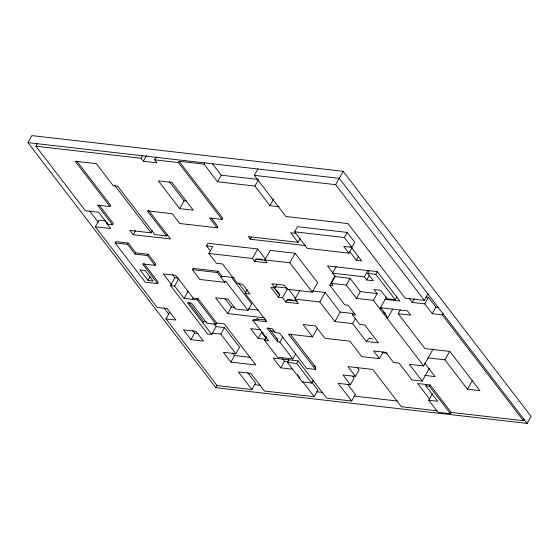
<?xml version="1.0" encoding="UTF-8"?>
<svg xmlns="http://www.w3.org/2000/svg" width="559" height="559" viewBox="0 0 559 559"><rect width="100%" height="100%" fill="white"/><g stroke="black" fill="none" stroke-linecap="round" stroke-linejoin="round"><path stroke-width="0.84" d="M27.95 142.636L31.863 135.606L343.156 171.306L531.05 416.364L527.137 423.394L215.844 387.694L27.95 142.636L339.243 178.335L527.137 423.394M99.236 205.202L113.232 223.46L112.52 224.739L107.768 224.194L98.608 212.252L85.401 210.736L35.937 146.22L37.523 143.363M169.643 312.334L165.981 318.909L175.938 320.055L167.106 308.526L157.142 307.387L95.337 226.772L98.999 220.197L105.791 220.98M112.52 224.739L97.49 205.132L109.941 206.564L110.654 205.279L76.939 161.313M156.234 156.974L154.64 159.832L156.932 162.823L143.349 161.265L141.057 158.274L142.65 155.416M143.349 161.265L146.528 155.549M157.617 283.553L145.165 282.127L115.098 242.913L115.811 241.635L128.263 243.06L135.781 252.864L148.233 254.289L155.751 264.093L155.032 265.378L142.587 263.946L157.617 283.553L158.33 282.274L143.817 263.345M155.032 265.378L147.52 255.575L135.068 254.149L127.55 244.346L128.263 243.06M148.526 210.24L170.558 238.972L133.203 234.689L135.641 230.301M179.125 161.278L222.72 218.129L222.007 219.414L178.412 162.557L179.125 161.278L204.028 164.136L217.556 181.78L254.911 186.063L269.941 205.663L279.095 206.718M135.068 254.149L135.781 252.864M133.203 234.689L129.905 230.385L151.063 232.817L152.286 230.622M147.52 255.575L148.233 254.289M204.028 164.136L204.846 162.669M179.663 208.626L158.379 180.864L171.962 182.423L193.246 210.184L179.663 208.626L184.037 200.765L169.503 181.808M109.941 206.564L75.172 161.216L96.33 163.647L113.246 185.707L117.76 186.224L154.864 234.612L166.547 235.954L167.26 234.675M148.03 280.422L139.974 269.913L145.074 270.5L153.131 281.009L148.03 280.422L150.022 276.852M217.556 181.78L221.217 175.198L212.371 163.661M214.034 323.857L216.144 326.61L211.77 334.464L207.648 333.996L170.53 285.586L174.904 277.725L172.41 274.476M171.243 284.307L163.263 273.896L175.715 275.321L193.141 298.052L197.984 298.611L216.703 323.018L215.991 324.297L197.271 299.89L184.1 298.38L174.653 286.061L178.628 278.913M231.258 277.166L251.732 303.865L248.07 310.441L225.522 281.037L224.809 282.316L199.905 279.465L192.387 269.662L193.107 268.376L218.003 271.234L221.825 276.209L234.277 277.641M210.491 251.047L206.481 245.82L207.913 243.256L257.72 248.965L265.581 259.222M166.547 235.954L147.297 210.848L172.2 213.699L179.712 223.502L217.067 227.786L217.779 226.507L211.267 218.01M247.169 289.737L245.135 293.391L249.922 293.943L242.403 284.14L237.624 283.595L222.587 263.988L216.382 263.275L208.87 253.472L212.727 246.533L206.481 245.82M184.1 298.38L188.076 291.239M428.005 293.768L424.337 300.351L405.156 298.15L347.991 223.586L285.859 216.466L254.338 175.358L258.006 168.776M254.911 186.063L258.572 179.488M192.429 299.338L193.141 298.052M197.271 299.89L197.984 298.611M224.809 282.316L217.29 272.512L218.003 271.234M221.112 277.495L221.825 276.209M190.975 339.655L183.457 329.852L195.909 331.284L203.427 341.088L190.975 339.655L194.63 333.08L192.631 330.467M202.819 322.788L203.532 321.509L189.131 302.726M305.612 245.583L250.257 239.238L251.473 237.044M269.941 205.663L273.603 199.088M277.012 284.224L274.972 287.878L271.828 283.769L284.279 285.202L287.424 289.303L312.327 292.161L317.617 282.658L295.075 253.248L270.172 250.397L264.882 259.893L267.104 262.8L254.652 261.367L252.43 258.468L257.72 248.965M254.652 261.367L255.847 259.222A25.721 16.295 -83.5 0 1 262.332 259.739M264.281 317.785L227.709 313.592L231.37 307.017L225.039 298.765M224.473 327.56L239.504 347.167L235.842 353.742L220.812 334.142L224.473 327.56L216.144 326.61M348.942 253.15L307.261 248.371L294.572 231.824L297.43 226.695L347.237 232.411L354.748 242.215L351.897 247.337L343.778 246.407L348.942 253.15L351.8 248.021M215.844 387.694L217.018 385.584M216.703 323.018L224.306 323.892L255.812 364.971L230.909 362.12L234.57 355.538L232.565 352.925M250.257 239.238L248.252 236.618L298.059 242.333L300.148 238.574M312.327 292.161L289.786 262.751L295.075 253.248M424.337 300.351L335.652 184.68L339.32 178.097M339.243 178.335L343.156 171.306M299.827 290.338L294.942 299.107L298.352 303.551L285.901 302.126L282.491 297.674L278.375 297.206L279.57 295.061A25.721 16.644 -37.5 0 0 275.636 289.709M265.637 339.278L258.167 338.426L261.829 331.843M282.491 297.674L287.375 288.905M295.669 353.826L292.825 358.948L277.474 357.187L264.54 340.319L266.468 336.853M285.901 302.126L287.095 299.98A25.721 16.295 -83.5 0 1 293.58 300.49M165.981 318.909L217.088 385.563L251.948 389.567L255.61 382.985L247.805 372.811M292.825 358.948L279.891 342.08L282.742 336.965M351.897 247.337L344.379 237.54L347.237 232.411M433.204 348.851L423.68 365.963L373.363 300.344L377.136 293.566L360.289 291.63L350.088 278.326L335.127 276.607L332.507 273.19L336.218 266.517M292.336 369.164L280.716 367.829L284.377 361.254L282.372 358.64M353.484 312.425L352.268 314.619L359.779 324.423L364.782 324.996L378.471 342.842L366.285 341.451L352.603 323.598L334.876 321.565L319.846 301.965L325.135 292.462L312.257 290.98M352.268 314.619L355.587 315.003L348.075 305.2L344.749 304.816L329.719 285.216L335.009 275.713M313.131 380.49L311.705 383.048L302.356 381.979L287.326 362.372L288.751 359.807M329.719 285.216L333.045 285.593L331.354 283.392L335.127 276.607M311.705 383.048L296.675 363.448L298.101 360.883L273.197 358.026L280.716 367.829M279.891 342.08L277.502 341.808L266.971 328.077L272.184 328.671L275.203 332.605L279.591 333.108L306.674 368.43L315.493 369.443L288.409 334.121L312.558 336.888L317.435 328.119M350.766 246.673L361.659 260.885L356.321 260.27L358.41 256.518M373.363 300.344L356.516 298.408L346.314 285.104L350.088 278.326M334.876 321.565L340.165 312.062L325.135 292.462M369.178 270.689L367.661 273.407L373.286 280.751L366.739 279.996L364.314 276.838L368.025 270.165M356.516 298.408L360.289 291.63M366.739 279.996L369.213 275.552M396.778 297.032L395.269 299.75L375.781 274.343L377.297 271.618L327.49 265.909L333.003 273.099M352.603 323.598L355.447 318.483M251.948 389.567L238.42 371.924L250.872 373.349L264.4 390.993L314.207 396.701L317.868 390.126L311.559 381.895M379.882 308.847L386.43 297.095M347.558 384.25L355.363 394.43L351.702 401.006L338.174 383.362L350.486 384.774L354.147 378.191L352.645 376.235M392.691 309.148L387.401 318.651A26.231 16.973 -37.5 0 0 383.628 311.943M350.486 384.774L342.974 374.97L355.426 376.396L359.081 369.82L357.578 367.857M427.768 357.872L444.943 359.842L467.485 389.246L479.936 390.678L449.876 351.464L424.973 348.613L398.232 313.732L400.321 309.979M312.558 336.888L303.076 324.527L315.528 325.953L325.01 338.314L349.906 341.172L361.757 356.628L379.484 358.661L383.208 351.96M524.209 419.229L523.399 420.689L442.225 314.829L432.261 313.683L424.749 303.879L412.297 302.454L414.331 298.799M424.749 303.879L428.411 297.304L425.916 297.018M432.261 313.683L435.922 307.108L428.411 297.304M442.225 314.829L443.035 313.368M379.484 358.661L373.58 350.954L385.759 352.352L393.55 362.511L399.07 363.14L411.941 379.924L422.206 381.098L429.242 368.451M432.352 393.836L428.788 400.237L437.634 401.25L425.811 385.829L426.524 384.55M430.13 384.962L451.176 412.409L450.463 413.695L429.417 386.248L430.13 384.962L417.678 383.537L429.501 398.951M444.943 359.842L449.534 351.583M467.485 389.246L472.502 380.239M264.54 340.319L268.683 340.794L252.829 320.125L256.833 319.014L265.944 320.062M35.937 146.22L141.057 158.274M154.64 159.832L178.412 162.557M254.338 175.358L335.652 184.68M221.217 175.198L257.727 179.39M184.037 200.765L186.587 201.058M222.007 219.414L209.555 217.982L217.067 227.786M294.572 231.824L344.379 237.54M295.676 233.306L290.694 232.733L298.059 242.333M107.684 222.824L106.105 222.643L110.619 228.526L95.337 226.772M208.87 253.472L252.43 258.468M264.882 259.893L289.786 262.751M115.098 242.913L127.55 244.346M255.847 259.222L265.811 260.368M367.661 273.407L375.781 274.343M332.507 273.19L364.314 276.838M331.354 283.392L346.314 285.104M192.387 269.662L217.29 272.512M395.269 299.75L387.142 298.82L380.588 290.268L374.041 289.527L377.136 293.566M275.049 286.718L286.935 288.081M385.172 299.344L399.846 301.028L377.297 271.618M274.972 287.878L270.863 287.403L278.375 297.206M435.922 307.108L438.417 307.394M174.904 277.725L178.202 278.109M380.693 307.771L407.357 310.832L410.683 315.164L398.232 313.732M294.942 299.107L319.846 301.965M170.53 285.586L174.653 286.061M287.095 299.98L297.06 301.119M340.165 312.062L352.827 313.515M231.37 307.017L234.766 307.401M248.378 308.966L258.586 310.133M248.07 310.441L235.618 309.015L228.1 299.212L215.578 297.779L227.709 313.592M252.829 320.125L266.867 321.732L245.135 293.391M203.532 321.509L206.816 321.879M215.991 324.297L206.928 323.256L191.499 303.139L187.391 302.664L211.77 334.464M260.613 329.761L250.649 328.622L258.167 338.426M270.745 330.928L274.993 331.41M263.359 332.808L261.675 332.612L266.182 338.495M212.483 333.185L220.812 334.142M382.251 352.652L387.408 353.246M194.63 333.08L197.956 333.464M423.68 365.963L409.335 364.321L422.206 381.098M235.842 353.742L223.39 352.317L230.909 362.12M424.763 375.41L435.07 376.591L424.7 363.07M234.57 355.538L250.027 357.313M284.377 361.254L288.528 361.729M287.326 362.372L296.675 363.448M425.811 385.829L429.417 386.248M254.443 384.641L260.515 385.34M316.876 391.803L322.948 392.495M354.161 396.079L397.519 401.048M351.702 401.006L326.659 398.134L298.101 360.883M437.026 410.788L401.369 406.7L372.811 369.45L347.908 366.592L355.426 376.396M451.176 412.409L523.399 420.689M450.463 413.695L438.011 412.262L428.788 400.237M256.833 319.014L258.503 319.238M409.293 298.534L412.297 302.454M349.857 251.843L356.321 260.27M380.365 307.303L385.375 313.837M288.835 289.548L295.69 298.492M274.064 287.871L279.57 295.061M290.345 334.142L315.304 366.697M238.462 283.099L245.778 292.643M268.949 328.154L277.313 339.061M297.374 374.747L300.001 378.177M302.636 381.608L314.207 396.701M114.49 185.113L151.063 232.817M89.719 211.064L98.209 222.14M164.032 307.981L168.804 314.207M366.285 341.451A7.861 4.982 -83.5 0 1 372.336 338.964M276.761 338.426A5.911 3.822 -37.5 0 1 277.502 341.808M313.99 365.614A5.911 3.822 -37.5 0 1 315.493 369.443"/></g></svg>
